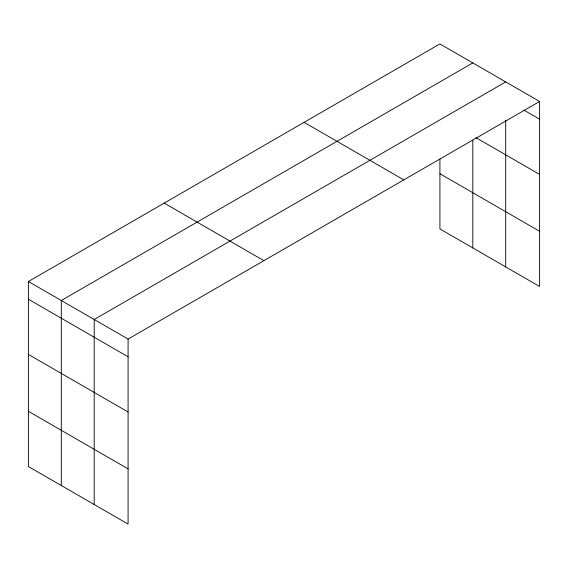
<?xml version="1.0" encoding="UTF-8"?>
<svg xmlns="http://www.w3.org/2000/svg" width="568" height="568" viewBox="0 0 568 568"><rect width="100%" height="100%" fill="white"/><g stroke="black" fill="none" stroke-linecap="round" stroke-linejoin="round"><path stroke-width="0.85" d="M28.4 281.515L128.084 339.068L128.084 524.072L28.4 466.52L28.4 281.515L439.916 43.928L539.6 101.48L539.6 286.485L439.916 228.932L439.916 159.076M472.81 62.92L61.294 300.507L61.294 485.512M505.705 81.913L94.196 319.5L94.196 504.505M128.084 339.068L539.6 101.48M523.781 110.064L539.6 119.195M475.87 137.605L539.6 174.404M439.916 173.73L539.6 231.282M304.114 122.333L403.798 179.886M164.202 203.11L263.886 260.662M28.4 299.229L128.084 356.782M28.4 354.432L128.084 411.985M28.4 411.31L128.084 468.87M505.705 120.331L505.705 266.917M472.81 140.147L472.81 247.925"/></g></svg>
